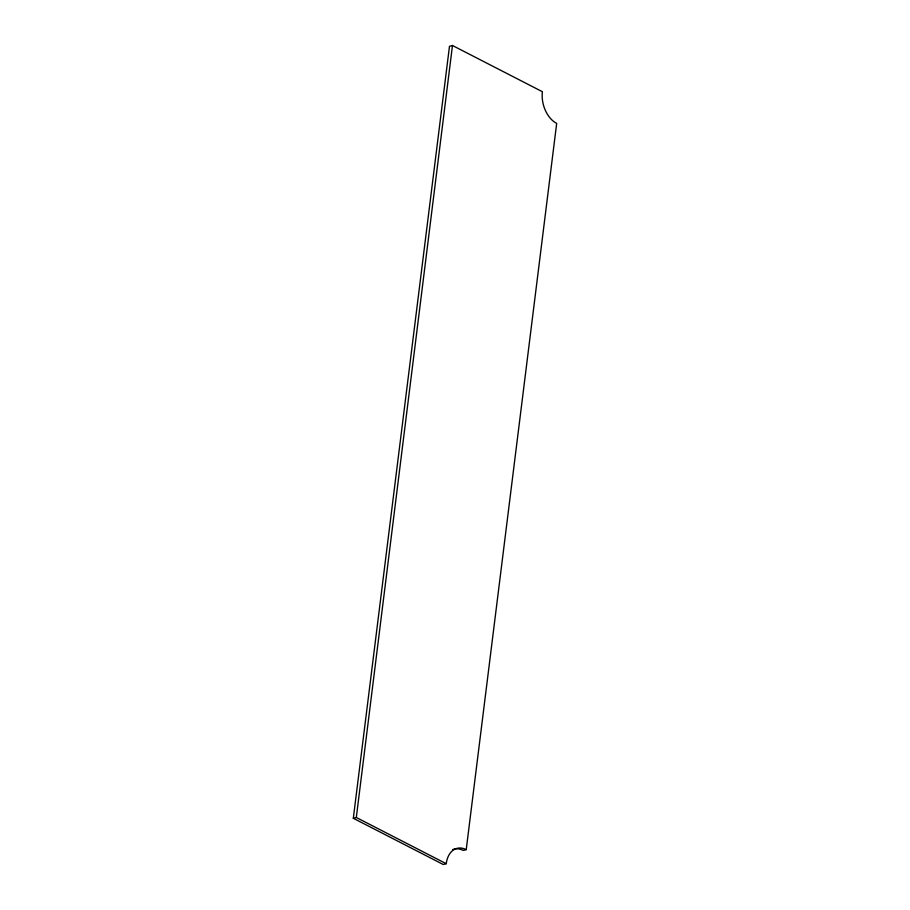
<?xml version="1.0" encoding="UTF-8"?>
<svg xmlns="http://www.w3.org/2000/svg" width="910" height="910" viewBox="0 0 910 910"><rect width="100%" height="100%" fill="white"/><g stroke="black" fill="none" stroke-linecap="round" stroke-linejoin="round"><path stroke-width="1.36" d="M353.319 818.283L449.483 46.296L452.475 45.5L542.394 91.717A24.98 16.698 75.1 0 0 556.681 123.407L466.227 849.633A24.98 16.698 75.1 0 0 446.241 863.704L443.25 864.5L353.319 818.283L356.31 817.487L446.241 863.704M356.31 817.487L452.475 45.5M466.227 849.633L463.236 850.418A24.98 16.698 75.1 0 0 452.611 849.621"/></g></svg>
